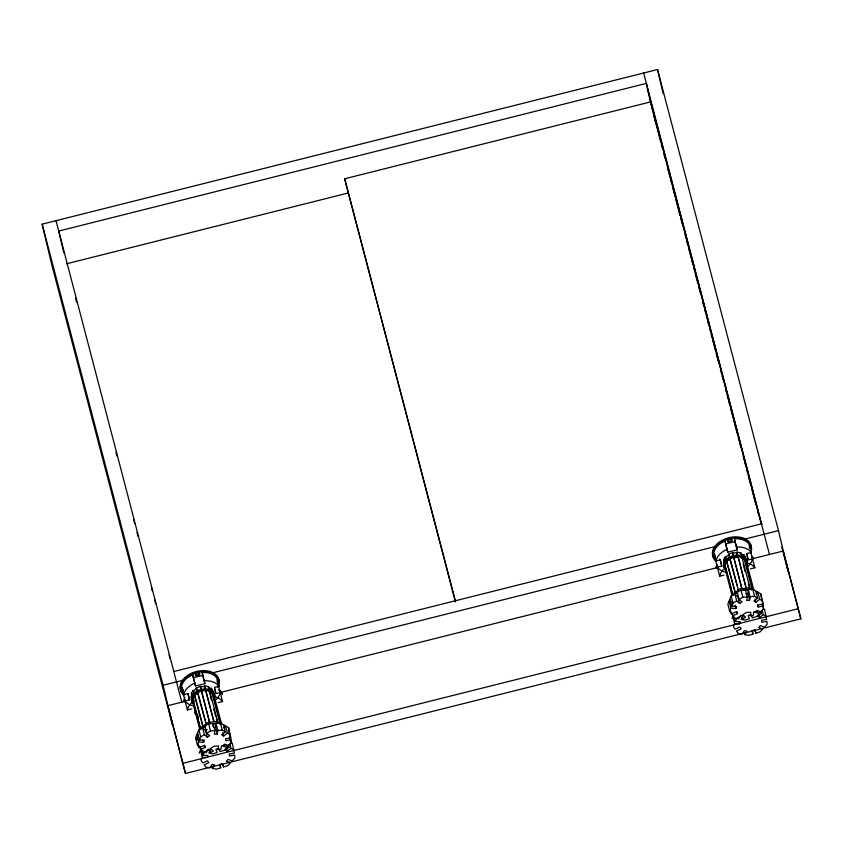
<?xml version="1.0" encoding="UTF-8"?>
<svg xmlns="http://www.w3.org/2000/svg" width="843" height="843" viewBox="0 0 843 843"><rect width="100%" height="100%" fill="white"/><g stroke="black" fill="none" stroke-linecap="round" stroke-linejoin="round"><path stroke-width="1.26" d="M201.361 728.847L200.623 728.932L192.51 697.993L193.247 697.899L193.068 700.87L192.33 700.955L193.321 702.662M219.233 723.715L217.283 722.546L217.821 722.135L209.707 691.186L205.808 690.512L213.922 721.46L209.601 722.462L200.297 686.381L196.261 687.972L197.683 691.797L197.062 689.448M192.51 697.993L194.311 695.053L202.931 726.297L206.092 723.852L197.473 692.609L201.509 691.007L205.808 690.512M205.176 688.742L204.596 685.875L208.495 686.56L209.422 690.09M209.601 722.462L201.509 691.007M733.178 555.474L732.588 552.618L728.552 554.209L729.48 557.739L732.967 556.359M734.495 560.511L733.8 557.255L729.764 558.846L738.384 590.089L735.222 592.534L726.603 561.301L724.801 564.23L725.538 564.146M736.877 552.123L737.773 556.159L736.877 552.123L740.786 552.797L750.112 588.372L749.575 588.793L751.513 589.952M734.811 561.744L741.893 588.699L746.181 588.203L738.099 556.749L741.998 557.423L741.461 557.845L744.369 559.594L744.917 559.172L746.392 561.723L745.665 561.807M741.893 588.699L733.8 557.255M746.181 588.203L738.099 556.749M212.847 726.424L213.216 724.032L216.135 723.831L217.873 730.449L217.315 734.032L214.396 734.232L214.944 730.66L213.216 724.032M217.315 734.032L215.576 727.414L216.135 723.831M747.235 596.897L746.687 600.479L749.606 600.269L750.154 596.686L748.426 590.068L745.497 590.279L747.235 596.897L742.831 597.202L739.142 599.426L737.404 592.808L734.97 594.273L736.708 600.89L739.564 603.409L742.009 601.934L739.142 599.426M749.606 600.269L747.867 593.651L748.426 590.068M199.686 746.192L200.56 749.501L205.26 747.393L203.943 745.539L199.233 747.636L197.441 745.117L195.565 737.941L198.853 729.701L208.653 723.789L220.392 722.978L228.579 727.635L230.75 737.794L225.618 738.763L225.819 740.744L230.95 739.764L229.791 735.359M197.441 745.117L198.674 742.019L196.935 735.402L197.757 733.347L199.496 739.975L204.438 740.238L203.616 742.293L198.674 742.019M199.496 739.975L200.729 736.877L198.853 729.701M199.18 753.231L201.066 748.521M203.037 750.818L200.56 750.681L202.299 757.309L201.066 760.397L202.857 762.926L207.557 760.818L208.885 762.683L204.185 764.78L205.84 767.109L209.823 767.878L212.088 764.39L214.723 764.896L212.457 768.384L216.44 769.153L220.74 767.804L219.875 764.496M202.299 757.309L207.241 757.572L208.052 755.528L203.121 755.254L204.354 752.156L208.042 749.943L210.898 752.451L213.342 750.976L210.476 748.468L214.164 746.245L218.569 745.939L218.021 749.522L220.94 749.311L221.488 745.739L225.903 745.423L228.969 747.172L225.26 750.154L227.294 751.313L231.003 748.331L229.854 743.926M762.367 602.703L763.242 606.012L758.11 606.981L757.91 605L763.041 604.031L760.86 593.872L752.683 589.215L740.944 590.037L731.134 595.948L727.846 604.189L729.732 611.354L731.524 613.873L736.224 611.776L737.551 613.641L732.852 615.738L732.272 613.525M730.965 608.256L729.227 601.639L730.049 599.594L731.787 606.212L736.719 606.475L735.907 608.53L730.965 608.256L729.732 611.354M731.787 606.212L733.02 603.114L731.134 595.948M731.945 618.288L732.883 615.938M732.852 616.928L734.59 623.546L733.357 626.634L735.149 629.163L739.848 627.055L741.176 628.92L736.466 631.017L738.131 633.346L742.103 634.115L744.38 630.627L747.014 631.144L744.748 634.621L748.721 635.39L753.031 634.052L752.167 630.743M734.59 623.546L739.532 623.809L740.344 621.765L735.412 621.491L736.645 618.404L740.323 616.18L743.189 618.688L745.634 617.224L742.767 614.705L746.455 612.482L750.86 612.176L750.312 615.759L753.231 615.559L753.779 611.976L758.194 611.67L761.261 613.419L757.551 616.391L759.585 617.55L763.294 614.579L762.135 610.163M192.225 696.887L191.298 693.357L193.1 690.428L194.217 693.072M200.623 728.932L202.436 726.002M734.727 592.239L732.915 595.169L723.589 559.594L725.391 556.665L735.222 592.534M230.95 739.764L231.245 742.757L228.632 745.581L224.48 744.106L222.742 745.981L226.893 747.456L224.28 750.291L219.97 751.629L218.737 748.394L215.892 749.279L217.115 752.525L212.815 753.874L208.832 753.105L211.098 749.617L208.463 749.111L206.198 752.599L202.215 751.83L200.56 749.501M763.242 606.012L763.537 608.994L760.923 611.828L756.772 610.343L755.033 612.218L759.185 613.693L756.571 616.528L752.262 617.877L751.029 614.631L748.184 615.516L749.406 618.762L745.107 620.111L741.123 619.342L743.389 615.854L740.755 615.348L738.489 618.836L734.506 618.067L732.852 615.738M223.795 727.92L225.65 726.434L223.616 725.275L225.344 731.893L221.635 734.864L223.68 736.023L227.389 733.052L225.65 726.434M756.087 594.157L757.941 592.671L755.908 591.512L757.636 598.13L753.927 601.101L755.96 602.26L759.669 599.289L757.941 592.671M193.595 690.723L196.756 688.267L196.261 687.972M202.931 726.297L194.817 695.359L197.979 692.904L197.473 692.609M208.495 686.56L207.958 686.971L210.866 688.72L211.488 691.07M210.866 688.72L211.403 688.299L212.889 690.849M209.707 691.186L209.169 691.608L212.078 693.357L212.626 692.935L214.101 695.486L213.374 695.57M725.886 556.96L729.047 554.515L728.552 554.209M729.764 558.846L730.259 559.141L726.603 561.301M740.786 552.797L740.238 553.208L743.157 554.957L743.779 557.318M743.157 554.957L743.695 554.536L745.18 557.097L753.874 590.216M741.166 556.738L741.714 556.327L741.187 556.232M202.678 728.036L205.112 726.561L206.851 733.189L209.717 735.697L207.273 737.172L204.417 734.653L202.678 728.036L205.544 730.554L207.273 737.172M205.544 730.554L207.167 729.564M200.729 736.877L204.417 734.653M206.851 733.189L210.539 730.965L214.944 730.66M733.02 603.114L736.708 600.89M198.316 691.06L200.571 690.164M205.597 723.547L209.633 721.956M737.878 589.784L741.914 588.193M220.74 767.804L219.507 764.569L222.362 763.674L223.595 766.919L227.905 765.57L230.518 762.746L226.367 761.261L228.105 759.385L232.246 760.871L234.87 758.036L234.575 755.054L229.444 756.023L229.243 754.042L234.375 753.073L232.194 742.915L230.15 741.756M753.031 634.052L751.798 630.806L754.654 629.911L755.886 633.156L760.186 631.807L762.81 628.983L758.658 627.498L760.386 625.622L764.538 627.108L767.162 624.284L766.867 621.291L761.735 622.26L761.535 620.29L766.666 619.31L764.485 609.152M42.15 224.164L163.12 685.264L172.783 726.023L51.813 264.923L42.15 224.164L657.519 69.526L778.479 530.626L788.142 571.385L781.798 547.181M455.399 601.807L344.661 178.79L650.796 101.855L761.714 524.62M66.513 263.796L348.412 192.952M174.238 671.418L761.914 523.735M163.12 685.264L183.342 680.185M211.382 673.135L716.192 546.285M744.243 539.235L778.479 530.626M184.543 701.471L167.947 705.644L185.481 773.474L800.85 618.836L783.316 551.006L752.673 558.709M220.297 692.493L716.929 567.687M183.068 763.284L798.437 608.646M734.432 538.74L737.203 549.921L727.783 552.154L725.612 543.883L735.033 541.649L734.432 538.74A18.704 12.35 -14.7 0 1 749.058 544.251L751.229 552.523L746.856 553.556L748.141 559.826L752.514 558.793L750.649 551.701M202.141 672.503L204.912 683.684L195.492 685.917L193.321 677.646L202.742 675.412L202.141 672.503A18.704 12.35 -14.7 0 1 216.767 678.014L218.938 686.286L214.565 687.319L215.861 693.589L220.223 692.546L218.052 684.274M727.783 552.154L725.012 540.974A18.704 12.35 -14.7 0 0 713.905 552.587L716.076 560.869L720.438 559.826L721.734 566.096L717.361 567.128L715.191 558.856M195.492 685.917L192.72 674.737A18.704 12.35 -14.7 0 0 181.614 686.35L183.785 694.621L188.158 693.589L189.443 699.859L185.07 700.891L182.899 692.619M717.53 567.876L719.701 576.148L724.063 575.116M750.481 568.846L754.854 567.803L752.683 559.531M185.239 701.639L187.409 709.911L191.772 708.879M218.189 702.609L222.563 701.566L220.392 693.294M732.556 553.124L736.856 552.629M733.768 557.76L738.068 557.255M723.589 559.594L724.316 559.51L724.148 562.481L723.41 562.566L724.032 564.915M744.443 557.181L745.18 557.097M725.359 567.107L724.622 567.191L725.612 568.899M200.265 686.887L204.564 686.392M191.298 693.357L192.025 693.273M191.74 698.678L191.119 696.318L191.856 696.234M745.918 593.788L747.867 593.651M750.154 596.686L754.569 596.38L757.636 598.13M213.637 727.551L215.576 727.414M217.873 730.449L222.278 730.143L225.344 731.893M729.227 601.639L731.703 601.776M737.804 555.653L740.059 556.043M746.213 587.697L750.112 588.372M206.64 689.606L208.895 689.995M213.922 721.46L217.821 722.135M759.669 599.289L762.746 601.038M763.294 614.579L766.371 616.328M227.389 733.052L230.455 734.801M231.003 748.331L234.08 750.08M194.522 694.253L193.1 690.428M734.97 594.273L737.825 596.791L739.564 603.409M195.565 737.941L196.925 739.859M724.537 566.433L732.093 595.664M213.616 694.042L221.583 723.979M785.729 561.196L800.85 618.836M643.673 73.004L769.469 554.483M652.977 111.023L761.208 523.608M653.631 114.911L657.34 129.053M658.004 131.592L660.68 141.782M661.355 144.332L662.356 148.157M664.021 154.522L665.022 158.347M667.361 167.262L668.373 171.087M669.036 173.626L670.037 177.452M670.712 180.002L671.713 183.816M672.377 186.366L675.053 196.556M675.717 199.106L680.059 215.66M680.733 218.211L682.735 225.85M685.074 234.775L686.076 238.59M686.75 241.14L687.751 244.965M688.415 247.505L689.416 251.33M690.09 253.88L692.767 264.07M693.431 266.62L694.432 270.434M695.106 272.984L697.772 283.174M698.447 285.724L700.449 293.364M702.788 302.279L703.789 306.104M704.453 308.654L705.465 312.468M706.128 315.019L707.129 318.844M707.804 321.383L708.805 325.208M709.469 327.758L710.47 331.573M711.144 334.123L712.145 337.948M712.809 340.498L715.486 350.688M716.15 353.228L718.826 363.417M720.502 369.792L721.503 373.607M722.166 376.157L723.168 379.982M725.507 388.897L726.508 392.722M727.182 395.262L728.183 399.087M728.847 401.637L729.859 405.451M730.523 408.001L733.199 418.191M733.863 420.741L737.541 434.756M738.205 437.296L739.216 441.121M739.88 443.671L740.881 447.485M743.22 456.411L744.221 460.225M744.896 462.775L745.897 466.601M746.561 469.14L747.562 472.965M748.236 475.515L750.902 485.705M751.577 488.255L755.918 504.809M757.594 511.174L758.595 514.999M761.598 598.509L763.041 604.031M762.599 605.411L763.537 608.994M746.592 553.914L748.141 559.826M760.681 611.207L761.261 613.419M757.53 604.779L758.11 606.981M743.695 554.536L754.569 596.38M755.096 598.952L755.96 602.26M744.084 558.487L752.167 589.31M759.006 615.337L759.585 617.55M743.147 564.283L745.075 571.638M748.289 583.883L749.575 588.793M735.033 541.649L737.203 549.921M755.012 629.847L755.886 633.156M732.588 552.618L733.515 556.148M740.944 590.037L742.831 597.202M729.047 554.515L729.669 556.865M730.259 559.141L737.098 585.19M725.391 556.665L726.318 560.195M744.169 632.419L744.748 634.621M725.064 566.011L732.83 595.58M736.972 611.428L737.551 613.641M730.112 585.948L732.04 593.303M735.033 605.221L735.907 608.53M738.953 621.607L739.532 623.809M719.869 559.004L721.734 566.096M734.253 617.076L735.412 621.491M730.944 611.67L731.524 613.873M344.661 178.79L455.568 601.554M229.011 731.176L230.75 737.794M229.675 736.782L231.245 742.757M214.617 688.857L215.861 693.589M228.39 744.97L228.969 747.172M211.403 688.299L212.331 691.829M212.626 692.935L222.278 730.143M222.805 732.715L223.68 736.023M211.793 692.251L220.202 724.295M226.43 747.994L227.294 751.313M209.412 692.524L209.896 694.369M210.213 695.591L211.498 700.491M213.753 709.068L215.682 716.424M216.324 718.879L217.283 722.546M202.742 675.412L204.912 683.684M204.596 685.875L205.513 689.405M205.776 691.018L213.89 721.966M223.016 764.706L223.595 766.919M200.297 686.381L201.224 689.911M208.653 723.789L210.539 730.965M197.979 692.904L198.453 694.748M198.695 695.665L205.123 720.175M211.878 766.182L212.457 768.384M193.247 697.899L194.217 701.618M197.462 713.989L198.442 717.709M192.784 699.764L200.539 729.343M204.68 745.191L205.26 747.393M194.912 708.636L196.134 713.273M196.377 714.19L196.851 716.034M197.178 717.256L200.076 728.289M203.037 740.08L203.616 742.293M192.046 699.848L199.802 729.427M187.894 693.947L189.443 699.859M201.582 749.438L203.121 755.254M198.368 744.327L199.233 747.636M55.996 220.687L181.793 702.166M75.533 298.18L76.534 302.005M115.955 452.259L116.956 456.084M133.658 519.752L134.659 523.577M136.998 532.481L137.999 536.306M151.361 587.244L152.362 591.059M154.701 599.974L155.702 603.799M169.064 654.726L170.065 658.552M170.36 715.833L185.481 773.474M657.519 69.526L663.23 93.647M655.749 122.867L646.391 83.383L58.715 231.056L63.847 252.71M647.287 88.294L652.429 109.938M725.012 540.974L725.612 543.883M192.72 674.737L193.321 677.646M760.86 593.872L761.208 597.276M228.579 727.635L229.022 732.177M187.409 709.911A18.704 12.35 -14.7 0 1 192.583 701.892M214.733 696.645A18.704 12.35 -14.7 0 1 222.563 701.566M183.816 700.87A19.832 13.088 -14.7 0 1 185.007 697.309M219.317 689.732A19.832 13.088 -14.7 0 1 222.067 693.578M184.101 701.966A19.832 13.088 -14.7 0 1 184.754 699.595M218.6 690.048A19.832 13.088 -14.7 0 1 222.352 694.674M194.817 713.652A11.971 7.903 -14.7 0 1 195.386 711.513M752.514 558.793A18.704 12.35 -14.7 0 1 747.341 566.802M726.255 572.292A18.704 12.35 -14.7 0 1 717.361 567.128M716.076 560.869A18.704 12.35 -14.7 0 1 727.182 549.257M736.603 547.012A18.704 12.35 -14.7 0 1 751.229 552.523M714.042 558.414A19.832 13.088 -14.7 0 1 728.816 537.718A19.832 13.088 -14.7 0 1 751.187 549.078M715.97 561.322A19.832 13.088 -14.7 0 1 729.1 538.814A19.832 13.088 -14.7 0 1 750.828 552.555M749.09 546.211A2.244 1.486 -14.7 0 1 749.985 548.403M749.996 545.758A2.244 1.486 -14.7 0 1 749.29 547.634M731.766 539.056A2.244 1.486 -14.7 0 1 729.88 541.195A2.244 1.486 -14.7 0 1 727.425 540.015M727.741 539.214A2.244 1.486 -14.7 0 1 728.099 538.856M729.669 538.213A2.244 1.486 -14.7 0 1 730.765 538.266M715.328 556.917A2.244 1.486 -14.7 0 1 713.81 555.822A2.244 1.486 -14.7 0 1 715.001 554.178M715.043 555.811A2.244 1.486 -14.7 0 1 713.557 554.905M742.493 590.595A7.482 4.942 -14.7 0 1 746.266 590.332M725.033 569.605A11.971 7.903 -14.7 0 1 734.611 556.559A11.971 7.903 -14.7 0 1 746.677 565.358M746.392 564.252A11.971 7.903 -14.7 0 0 741.64 555.695A11.971 7.903 -14.7 0 0 727.372 558.498L725.37 560.374A11.971 7.903 -14.7 0 0 726.476 569.994M719.701 576.148A18.704 12.35 -14.7 0 1 723.294 569.605M747.024 562.882A18.704 12.35 -14.7 0 1 754.854 567.803M716.097 567.107A19.832 13.088 -14.7 0 1 716.75 564.726M751.608 555.969A19.832 13.088 -14.7 0 1 753.252 557.771M716.392 568.214A19.832 13.088 -14.7 0 1 717.583 564.652M751.893 557.075A19.832 13.088 -14.7 0 1 753.537 558.877M220.223 692.546A18.704 12.35 -14.7 0 1 215.049 700.565M193.964 706.055A18.704 12.35 -14.7 0 1 185.07 700.891M183.785 694.621A18.704 12.35 -14.7 0 1 194.891 683.009M204.312 680.775A18.704 12.35 -14.7 0 1 218.938 686.286M184.396 694.769A19.832 13.088 -14.7 0 1 194.038 672.219A19.832 13.088 -14.7 0 1 218.895 682.841M183.679 695.075A19.832 13.088 -14.7 0 1 197.652 672.377A19.832 13.088 -14.7 0 1 218 687.498M217.294 680.101A2.244 1.486 -14.7 0 1 217.294 682.493M217.852 679.88A2.244 1.486 -14.7 0 1 216.999 681.397M199.549 673.199A2.244 1.486 -14.7 0 1 196.735 675.022A2.244 1.486 -14.7 0 1 195.46 672.977M196.271 672.324A2.244 1.486 -14.7 0 1 196.809 672.103M198.927 672.208A2.244 1.486 -14.7 0 1 199.275 672.482M183.605 690.659A2.244 1.486 -14.7 0 1 181.561 689.764A2.244 1.486 -14.7 0 1 182.71 687.941M183.31 689.563A2.244 1.486 -14.7 0 1 181.224 688.278M192.741 703.368A11.971 7.903 -14.7 0 1 200.792 690.691A11.971 7.903 -14.7 0 1 214.954 696.971M192.446 702.272A11.971 7.903 -14.7 0 1 193.079 694.137L195.081 692.261A11.971 7.903 -14.7 0 1 208.01 689.131A11.971 7.903 -14.7 0 1 214.67 695.865M728.784 542.281A2.244 1.486 -14.7 0 0 732.124 540.542A2.244 1.486 -14.7 0 0 728.858 539.657A2.244 1.486 -14.7 0 0 728.784 542.281M196.493 676.044A2.244 1.486 -14.7 0 0 199.833 674.305A2.244 1.486 -14.7 0 0 196.567 673.42A2.244 1.486 -14.7 0 0 196.493 676.044"/></g></svg>
